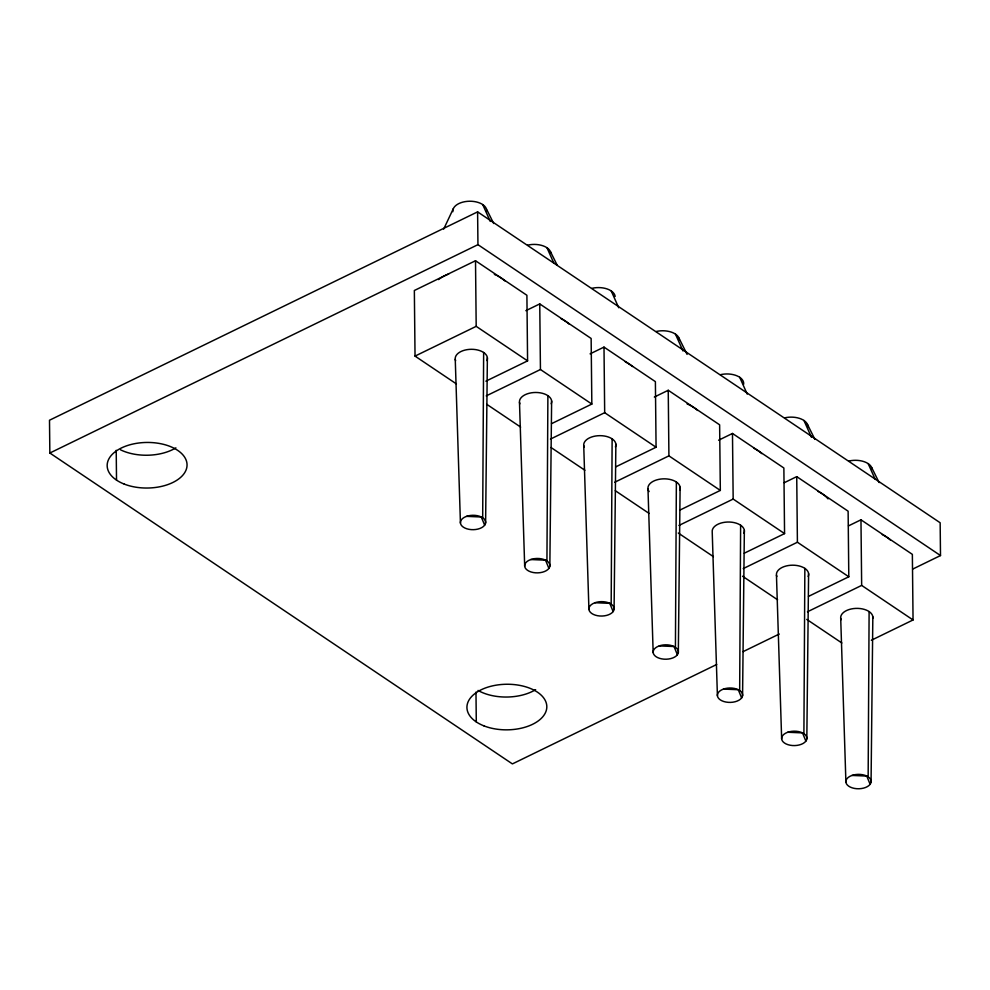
<?xml version="1.0" encoding="UTF-8"?>
<svg xmlns="http://www.w3.org/2000/svg" width="990" height="990" viewBox="0 0 990 990"><rect width="100%" height="100%" fill="white"/><g stroke="black" fill="none" stroke-linecap="round" stroke-linejoin="round"><path stroke-width="1.49" d="M482.687 517.782L481.301 516.99A12.622 7.202 -0.6 0 0 460.783 520.839A12.622 7.202 -0.6 0 0 475.881 529.477A12.622 7.202 -0.6 0 0 482.687 517.782L483.64 352.489M546.938 560.959L545.552 560.167A12.622 7.202 -0.6 0 0 525.022 564.015A12.622 7.202 -0.6 0 0 540.119 572.666A12.622 7.202 -0.6 0 0 546.938 560.959L547.891 395.666M611.177 604.135L609.791 603.343A12.622 7.202 -0.6 0 0 589.273 607.192A12.622 7.202 -0.6 0 0 604.37 615.842A12.622 7.202 -0.6 0 0 611.177 604.135L612.129 438.855M675.428 647.324L674.029 646.52A12.622 7.202 -0.6 0 0 653.511 650.368A12.622 7.202 -0.6 0 0 668.609 659.018A12.622 7.202 -0.6 0 0 675.428 647.324L676.368 482.031M739.666 690.5L738.28 689.708A12.622 7.202 -0.6 0 0 717.75 693.557A12.622 7.202 -0.6 0 0 732.848 702.195A12.622 7.202 -0.6 0 0 739.666 690.5L740.619 525.207M803.905 733.677L802.519 732.885A12.622 7.202 -0.6 0 0 782.001 736.733A12.622 7.202 -0.6 0 0 797.099 745.383A12.622 7.202 -0.6 0 0 803.905 733.677L804.858 568.384M868.156 776.853L866.757 776.061A12.622 7.202 -0.6 0 0 846.24 779.91A12.622 7.202 -0.6 0 0 861.337 788.56A12.622 7.202 -0.6 0 0 868.156 776.853L869.109 611.572M485.607 523.017L487.377 357.736M549.846 566.193L551.628 400.913M614.085 609.382L615.867 444.089M678.336 652.559L680.105 487.266M742.574 695.735L744.356 530.454M806.825 738.911L808.595 573.631M871.064 782.088L872.834 616.807M443.706 229.061L453.321 208.68M912.706 569.089L940.5 555.551L940.154 522.757L477.601 211.872L49.5 420.23L49.847 453.024L512.399 763.909L716.723 664.476M49.847 453.024L477.947 244.666L940.5 555.551M485.892 381.175L527.583 360.88L526.903 295.28L475.509 260.741L414.352 290.503L415.033 356.103L456.402 383.91M415.033 356.103L476.19 326.341L527.583 360.88M525.851 310.687L539.748 303.918L591.141 338.469L591.834 404.056L551.529 423.683M486.226 395.901L540.441 369.518L591.834 404.056M590.09 353.863L603.999 347.106L655.392 381.645L656.073 447.245L615.768 466.859M550.477 439.077L604.68 412.694L656.073 447.245M654.341 397.039L668.238 390.283L719.631 424.821L720.324 490.421L680.006 510.036M614.716 482.254L668.918 455.87L720.324 490.421M718.579 440.228L732.476 433.459L783.87 467.998L784.563 533.598L744.257 553.212M678.954 525.442L733.169 499.059L784.563 533.598M784.216 482.724L796.727 476.636L848.121 511.187L848.801 576.774L808.496 596.401M743.205 568.619L797.408 542.235L848.801 576.774M848.455 525.9L860.966 519.812L912.359 554.363L913.052 619.963L871.349 640.258M807.444 611.795L861.659 585.412L913.052 619.963M743.131 651.618L779.266 634.033M466.525 516.359L481.301 516.99L484.654 525.207M530.764 559.536L545.552 560.167L548.893 568.396M595.002 602.712L609.791 603.343L613.132 611.572M659.253 645.901L674.029 646.52L677.383 654.749M723.492 689.077L738.28 689.708L741.621 697.925M787.743 732.254L802.519 732.885L805.872 741.114M851.982 775.43L866.757 776.061L870.111 784.29M486.795 404.341L520.641 427.086M551.046 447.517L584.892 470.262M615.285 490.693L649.131 513.451M678.274 533.028L713.382 556.628M742.525 576.217L777.62 599.804M806.763 619.394L841.859 642.98M871.732 467.676L879.145 482.588M807.494 424.5L814.906 439.399M679.004 338.135L687.097 354.408M550.514 251.782L557.259 265.332M493.688 223.505L486.276 208.605A16.941 9.665 -0.6 0 0 467.255 201.354A16.941 9.665 -0.6 0 0 452.863 211.699M868.193 463.667L875.073 479.073M803.954 420.478L811.454 437.295M739.716 377.301L747.215 394.119M675.465 334.125L682.964 350.943M611.226 290.949L618.725 307.754M546.987 247.772L553.856 263.179M482.736 204.583L490.236 221.401M840.708 618.329L845.905 782.162M776.457 575.153L781.654 738.973M717.416 695.797L712.218 531.976A16.112 9.195 -0.6 0 1 729.679 522.039A16.112 9.195 -0.6 0 1 743.923 533.313M647.98 488.788L653.165 652.62M583.729 445.611L588.926 609.444M519.49 402.435L524.688 566.255M455.252 359.259L460.437 523.079M860.966 519.812L861.659 585.412M796.727 476.636L797.408 542.235M732.476 433.459L733.169 499.059M668.238 390.283L668.918 455.87M603.999 347.106L604.68 412.694M539.748 303.918L540.441 369.518M477.601 211.872L477.947 244.666M475.509 260.741L476.19 326.341M475.98 692.109L476.289 721.933M116.214 450.314L116.523 480.125M848.863 461.055A16.941 9.665 -0.6 0 1 872.128 469.173M784.625 417.879A16.941 9.665 -0.6 0 1 807.865 427.507M720.386 374.703A16.941 9.665 -0.6 0 1 743.626 384.33M656.135 331.514A16.941 9.665 -0.6 0 1 679.4 339.632M591.896 288.338A16.941 9.665 -0.6 0 1 615.161 296.456M527.645 245.161A16.941 9.665 -0.6 0 1 550.91 253.279M486.672 210.103A16.941 9.665 -0.6 0 1 486.647 211.613M841.079 619.752A16.112 9.195 -0.6 0 1 855.632 608.404A16.112 9.195 -0.6 0 1 872.821 618.255M776.841 576.576A16.112 9.195 -0.6 0 1 792.656 565.191A16.112 9.195 -0.6 0 1 808.162 576.502M649.118 491.585A16.112 9.195 -0.6 0 1 662.904 478.863A16.112 9.195 -0.6 0 1 679.672 490.137M584.112 447.035A16.112 9.195 -0.6 0 1 599.928 435.662A16.112 9.195 -0.6 0 1 615.433 446.96M519.861 403.858A16.112 9.195 -0.6 0 1 535.689 392.473A16.112 9.195 -0.6 0 1 551.183 403.784M455.623 360.682A16.112 9.195 -0.6 0 1 471.438 349.297A16.112 9.195 -0.6 0 1 486.944 360.595M882.263 534.575A39.947 22.795 -0.6 0 1 890.307 539.971M818.025 491.387A39.947 22.795 -0.6 0 1 828.036 498.886M753.786 448.21A39.947 22.795 -0.6 0 1 761.817 453.618M687.085 403.932A39.947 22.795 -0.6 0 1 697.579 410.442M625.296 361.857A39.947 22.795 -0.6 0 1 632.499 366.51M561.045 318.669A39.947 22.795 -0.6 0 1 569.089 324.077M438.496 279.576A39.947 22.795 -0.6 0 1 448.705 273.995M494.357 274.391A39.947 22.795 -0.6 0 1 496.807 275.492M497.97 276.086A39.947 22.795 -0.6 0 1 504.851 280.9M535.639 689.646A39.947 22.795 -0.6 0 1 478.059 690.438M175.874 447.851A39.947 22.795 -0.6 0 1 120.582 449.844M483.986 725.893A39.947 22.795 -0.6 0 0 546.666 708.741A39.947 22.795 -0.6 0 0 489.963 686.515A39.947 22.795 -0.6 0 0 483.986 725.893M124.22 484.085A39.947 22.795 -0.6 0 0 186.9 466.933A39.947 22.795 -0.6 0 0 130.197 444.708A39.947 22.795 -0.6 0 0 124.22 484.085"/></g></svg>
